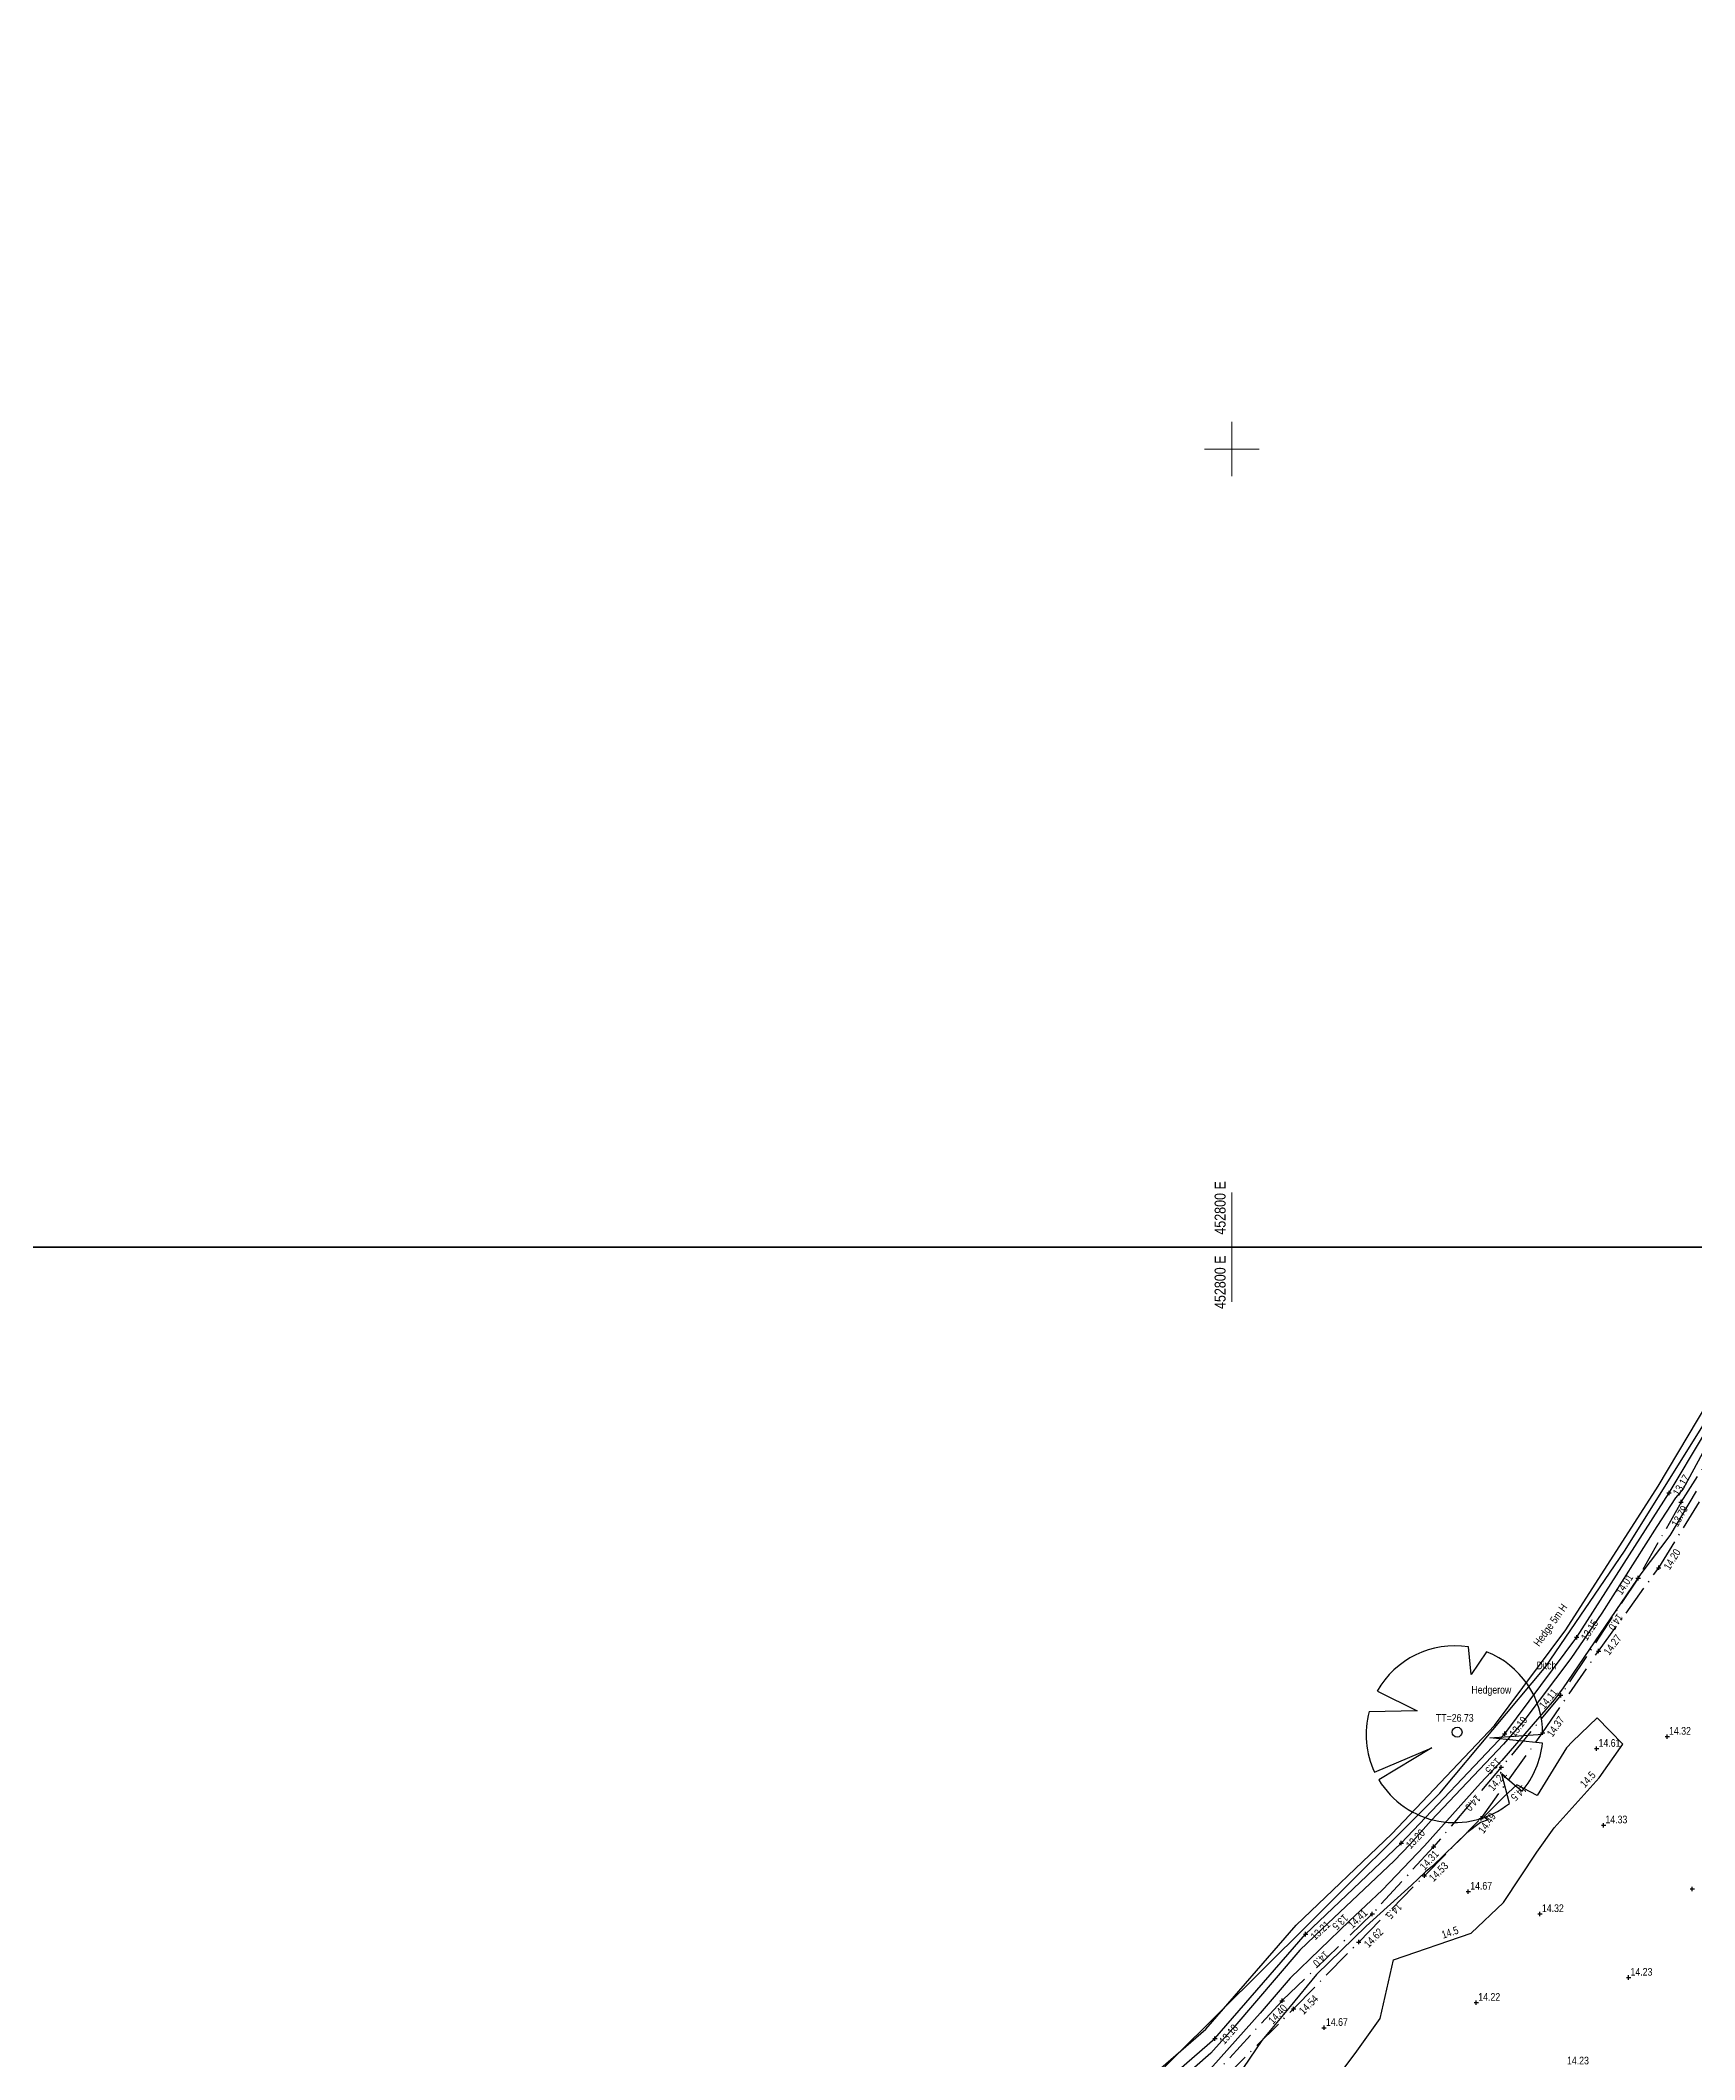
# Model space of a CAD drawing. Extents: x 452260 to 454003, y 451265 to 453203.
# Drawn here: x 452690.8 to 452842.4, y 452652.4 to 452837.4 of the extents above; entities that cross this region are included whole.
import ezdxf
from ezdxf.enums import TextEntityAlignment as Align

# ---------------------------------------------------------------- set-up
doc = ezdxf.new("R2010")
doc.units = 0
doc.header["$LTSCALE"] = 0.7
doc.header["$MEASUREMENT"] = 0
doc.header["$PDMODE"] = 2
doc.header["$PDSIZE"] = 0.2
doc.linetypes.add('Dash-Dot', pattern=[6, 4, -1, 0, -1])
doc.linetypes.add('DASHED', pattern=[5442.857143, 3628.571429, -1814.285714])
for name, color, linetype, lineweight in [('Border', 7, 'Continuous', 25), ('FFS_Tree Top Levels', 94, 'Continuous', 25), ('FPS_Bottom of Bank', 7, 'DASHED', 25), ('FPS_Contours-Minor', 184, 'Continuous', 25), ('FPS_Fence', 42, 'Dash-Dot', 25), ('FPS_Grid', 7, 'Continuous', 13), ('FPS_Hedge', 86, 'Continuous', 25), ('FPS_Hedge Top Level', 7, 'Continuous', 25), ('FPS_Levels', 7, 'Continuous', 25), ('FPS_Spot Levels', 7, 'Continuous', 25), ('FPS_Text', 7, 'Continuous', 25), ('FPS_Trees', 77, 'Continuous', 25)]:
    doc.layers.add(name, color=color, linetype=linetype, lineweight=lineweight)
doc.styles.add('Default', font='ARIALN.TTF')
doc.styles.get("Standard").update_dxf_attribs({"font": 'ARIALN.TTF'})

msp = doc.modelspace()

# ---------------------------------------------------------------- linework, layer by layer
at = {"layer": 'Border'}
for points in [[(452587.68, 453140.97), (453126.3, 453140.97), (453126.3, 452726.87), (452587.68, 452726.87)], [(452487.26, 452726.87), (453025.89, 452726.87), (453025.89, 452312.76), (452487.26, 452312.76)]]:
    msp.add_lwpolyline(points, close=True, dxfattribs=at)
at = {"layer": 'FPS_Bottom of Bank'}
for p, q in [((452839.06, 452704.98, 13.17), (452846.87, 452718.06, 13.15)), ((452840.08, 452704.35, 13.17), (452847.9, 452717.44, 13.15)), ((452830.62, 452691.82, 13.15), (452839.06, 452704.98, 13.17)), ((452831.61, 452691.13, 13.15), (452840.08, 452704.35, 13.17)), ((452824.09, 452683.05, 13.19), (452830.62, 452691.82, 13.15)), ((452825.01, 452682.28, 13.19), (452831.61, 452691.13, 13.15)), ((452814.68, 452673.12, 13.2), (452824.09, 452683.05, 13.19)), ((452815.53, 452672.27, 13.2), (452825.01, 452682.28, 13.19)), ((452805.9, 452664.75, 13.21), (452814.68, 452673.12, 13.2)), ((452806.77, 452663.92, 13.21), (452815.53, 452672.27, 13.2)), ((452797.61, 452655.21, 13.18), (452805.9, 452664.75, 13.21)), ((452798.46, 452654.35, 13.18), (452806.77, 452663.92, 13.21)), ((452789.06, 452647.82, 13.14), (452797.61, 452655.21, 13.18)), ((452789.84, 452646.91, 13.14), (452798.46, 452654.35, 13.18))]:
    msp.add_line(p, q, dxfattribs=at)
for p in [(452840.08, 452704.35, 13.17), (452831.61, 452691.13, 13.15), (452825.01, 452682.28, 13.19), (452815.53, 452672.27, 13.2), (452806.77, 452663.92, 13.21), (452798.46, 452654.35, 13.18)]:
    msp.add_point(p, dxfattribs=at)
at = {"layer": 'FPS_Contours-Minor', "flags": 128}
for points, elevation in [([(452843.14, 452708), (452841.35, 452704.74), (452840.66, 452703.9), (452838.96, 452701.27), (452833.9, 452693.33), (452831.08, 452689.19), (452826.76, 452683.48), (452824.91, 452681.34), (452818.26, 452674.33), (452816.34, 452672.18), (452814.87, 452670.65), (452808.24, 452664.37), (452806.25, 452662.45), (452800.09, 452655.27), (452798.09, 452653.02), (452792.08, 452647.77)], 13.5), ([(452842.56, 452704.5), (452840.13, 452700.45), (452837.48, 452696.95), (452837.29, 452696.66), (452837.16, 452696.46), (452830.32, 452686.41), (452829.55, 452685.39), (452824.76, 452679.84), (452822.79, 452677.76), (452817.67, 452672.02), (452813.77, 452667.96), (452810.79, 452665.14), (452805.35, 452659.89), (452802.6, 452656.68), (452797.51, 452650.97)], 14), ([(452809.29, 452650.31), (452811.47, 452653.19), (452813.6, 452656.2), (452814.81, 452661.57), (452821.95, 452664.01), (452824.89, 452666.82), (452827.94, 452671.43), (452829.55, 452673.65), (452833.68, 452678.23), (452835.84, 452681.33), (452833.49, 452683.75), (452831.21, 452681.57), (452830.67, 452680.98), (452828, 452676.64), (452826.11, 452677.61), (452824.96, 452676.52), (452823.11, 452674.66), (452823.5, 452674.41), (452822.78, 452674.16), (452821.54, 452673.22), (452818.39, 452670.14), (452817.76, 452669.63), (452816.47, 452668.41), (452812.33, 452664.64), (452807.77, 452660.23), (452805.35, 452657.3), (452802.77, 452654.19), (452799.92, 452649.98)], 14.5)]:
    msp.add_lwpolyline(points, dxfattribs=dict(at, elevation=elevation))
at = {"layer": 'FPS_Fence'}
for p, q in [((452841.17, 452703.51, 13.79), (452847.11, 452712.73, 13.93)), ((452839.13, 452697.5, 14.2), (452844.14, 452705.62, 14.23)), ((452841.17, 452703.51, 13.79), (452837.24, 452696.54, 14.01)), ((452837.24, 452696.54, 14.01), (452830.15, 452685.81, 14.11)), ((452833.61, 452689.86, 14.27), (452839.13, 452697.5, 14.2)), ((452828.48, 452682.38, 14.37), (452833.61, 452689.86, 14.27)), ((452830.15, 452685.81, 14.11), (452824.7, 452679.21, 14.21)), ((452822.84, 452674.53, 14.49), (452828.48, 452682.38, 14.37)), ((452824.7, 452679.21, 14.21), (452818.49, 452671.93, 14.31)), ((452817.65, 452669.27, 14.53), (452822.84, 452674.53, 14.49)), ((452818.49, 452671.93, 14.31), (452812.87, 452665.77, 14.41)), ((452811.64, 452663.2, 14.62), (452817.65, 452669.27, 14.53)), ((452812.87, 452665.77, 14.41), (452804.62, 452657.82, 14.4)), ((452805.66, 452657.07, 14.54), (452811.64, 452663.2, 14.62)), ((452804.62, 452657.82, 14.4), (452797.15, 452649.71, 14.31)), ((452799.24, 452650.67, 14.45), (452805.66, 452657.07, 14.54))]:
    msp.add_line(p, q, dxfattribs=at)
for p in [(452841.17, 452703.51, 13.79), (452839.13, 452697.5, 14.2), (452837.24, 452696.54, 14.01), (452833.61, 452689.86, 14.27), (452830.15, 452685.81, 14.11), (452828.48, 452682.38, 14.37), (452824.7, 452679.21, 14.21), (452822.84, 452674.53, 14.49), (452818.49, 452671.93, 14.31), (452817.65, 452669.27, 14.53), (452812.87, 452665.77, 14.41), (452811.64, 452663.2, 14.62), (452804.62, 452657.82, 14.4), (452805.66, 452657.07, 14.54)]:
    msp.add_point(p, dxfattribs=at)
at = {"layer": 'FPS_Grid'}
for p, q in [((452800, 452797.5), (452800, 452802.5)), ((452797.5, 452800), (452802.5, 452800)), ((452800, 452726.87), (452800, 452731.87)), ((452800, 452721.87), (452800, 452726.87))]:
    msp.add_line(p, q, dxfattribs=at)
at = {"layer": 'FPS_Hedge'}
for p, q in [((452835.99, 452699.01, 12.81), (452844.76, 452713.02, 12.92)), ((452828.79, 452688.46, 12.8), (452835.99, 452699.01, 12.81)), ((452819.06, 452676.85, 12.78), (452828.79, 452688.46, 12.8)), ((452807.01, 452664.82, 12.83), (452819.06, 452676.85, 12.78)), ((452788.41, 452646.38, 12.76), (452807.01, 452664.82, 12.83))]:
    msp.add_line(p, q, dxfattribs=at)
at = {"layer": 'FPS_Spot Levels'}
for p in [(452833.43, 452680.92, 14.61), (452839.9, 452682.03, 14.32), (452834.07, 452673.9, 14.33), (452821.67, 452667.82, 14.67), (452842.2, 452668.07, 14.2), (452828.24, 452665.77, 14.32), (452836.37, 452659.95, 14.23), (452822.41, 452657.65, 14.22), (452808.46, 452655.35, 14.67)]:
    msp.add_point(p, dxfattribs=at)
at = {"layer": 'FPS_Trees', "color": 77, "linetype": 'Continuous', "lineweight": 25}
for points in [[(452823.35, 452689.79, 14.33), (452821.93, 452687.7, 14.33), (452821.68, 452690.24, 14.33)], [(452813.34, 452686.18, 14.33), (452816.98, 452684.39, 14.33), (452812.58, 452684.3, 14.33)], [(452813.09, 452678.77, 14.33), (452818.33, 452680.98, 14.33), (452813.47, 452678.06, 14.33)], [(452828.47, 452681.43, 14.33), (452823.64, 452681.92, 14.33), (452828.51, 452682.24, 14.33)], [(452825.45, 452675.89, 14.33), (452824.75, 452678.59, 14.33), (452826.61, 452677.02, 14.33)]]:
    msp.add_polyline3d(points, dxfattribs=at)
at = {"layer": 'FPS_Trees', "color": 42, "linetype": 'Continuous', "lineweight": 25}
msp.add_circle((452820.65, 452682.43, 14.33), 0.45, dxfattribs=at)
at = {"layer": 'FPS_Trees', "color": 77, "linetype": 'Continuous', "lineweight": 25}
for start, end in [(80.968, 150.872), (0, 68.758), (165.198, 205.304), (319.896, 354.273), (211.031, 308.435)]:
    msp.add_arc((452820.41, 452682.24, 14.33), 8.1, start, end, dxfattribs=at)

# ---------------------------------------------------------------- texts
at = {"layer": 'FFS_Tree Top Levels', "style": 'Default'}
msp.add_text('TT=26.73', height=0.7, dxfattribs=at).set_placement((452818.71, 452683.39))
at = {"layer": 'FPS_Contours-Minor', "style": 'Default'}
for s, rotation, p in [('14.0', 235.7516, (452834.9, 452692.71, 14)), ('13.5', 226.4717, (452823.7, 452679.56, 13.5)), ('14.5', 223.2716, (452826.07, 452677.09, 14.5)), ('14.5', 47.9931, (452832.88, 452677.87, 14.5)), ('14.0', 228.3061, (452821.84, 452676.17, 14)), ('14.5', 224.0476, (452814.63, 452666.28, 14.5)), ('13.5', 223.4568, (452809.7, 452665.27, 13.5)), ('14.5', 18.93, (452820.11, 452663.75, 14.5)), ('14.0', 224.0011, (452807.93, 452661.89, 14))]:
    msp.add_text(s, height=0.7, rotation=rotation, dxfattribs=at).set_placement(p, align=Align.CENTER)
at = {"layer": 'FPS_Grid'}
for p in [(452799.43, 452728.01), (452799.43, 452721.2)]:
    msp.add_text('452800 E', height=1, rotation=90, dxfattribs=at).set_placement(p)
at = {"layer": 'FPS_Hedge Top Level'}
msp.add_text('Hedge 5m H', height=0.7, rotation=54.2056, dxfattribs=at).set_placement((452828.16, 452690.22))
at = {"layer": 'FPS_Levels'}
for s, rotation, p in [('13.17', 59.14, (452840.97, 452704.03)), ('14.20', 58.3378, (452840.12, 452697.23)), ('13.15', 57.3488, (452832.54, 452690.75)), ('14.27', 54.1796, (452834.59, 452689.42)), ('13.19', 53.2785, (452825.94, 452681.92)), ('14.37', 55.5185, (452829.39, 452681.92)), ('13.20', 46.5788, (452816.39, 452671.68)), ('14.49', 54.3195, (452823.08, 452673.08)), ('14.53', 45.3395, (452818.49, 452668.68)), ('13.21', 43.6036, (452807.64, 452663.32)), ('14.62', 45.351, (452812.53, 452662.62)), ('14.54', 45.6482, (452806.59, 452656.5)), ('13.18', 49.0373, (452799.32, 452653.76))]:
    msp.add_text(s, height=0.7, rotation=rotation, dxfattribs=at).set_placement(p)
for s, rotation, p in [('13.79', 60.6223, (452841.23, 452703.27)), ('14.01', 56.5421, (452836.24, 452697)), ('14.11', 50.4087, (452829.37, 452686.49)), ('14.21', 49.5832, (452824.72, 452678.96)), ('14.31', 47.5794, (452818.51, 452671.68)), ('14.41', 43.9525, (452812.02, 452666.28)), ('14.40', 47.3502, (452804.63, 452657.57))]:
    msp.add_text(s, height=0.7, rotation=rotation, dxfattribs=at).set_placement(p, align=Align.TOP_RIGHT)
at = {"layer": 'FPS_Spot Levels', "style": 'Default'}
for s, p in [('14.32', (452840.07, 452682.2, 14.32)), ('14.61', (452833.61, 452681.09, 14.61)), ('14.33', (452834.24, 452674.08, 14.33)), ('14.67', (452821.85, 452668, 14.67)), ('14.32', (452828.42, 452665.95, 14.32)), ('14.23', (452836.54, 452660.12, 14.23)), ('14.22', (452822.59, 452657.82, 14.22)), ('14.67', (452808.63, 452655.52, 14.67)), ('14.23', (452830.72, 452651.99, 14.23))]:
    msp.add_text(s, height=0.7, dxfattribs=at).set_placement(p)
at = {"layer": 'FPS_Text'}
for s, p in [('Ditch', (452827.92, 452688.19)), ('Hedgerow', (452821.96, 452685.96))]:
    msp.add_text(s, height=0.7, dxfattribs=at).set_placement(p)

doc.saveas('drawing.dxf')
